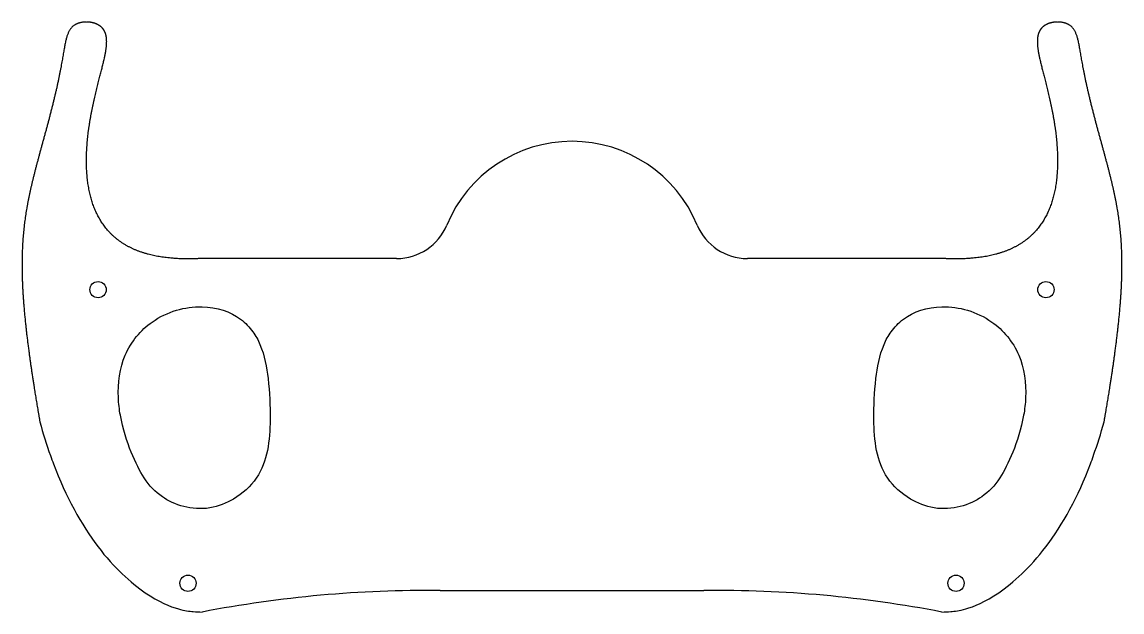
# Model space of a CAD drawing. Header units: inches. Extents: x -8.62 to -0.63, y -4.98 to -0.69.
import ezdxf

# ---------------------------------------------------------------- set-up
doc = ezdxf.new("R2010")
doc.units = ezdxf.units.IN
doc.layers.get('0').update_dxf_attribs({"linetype": 'CONTINUOUS'})

msp = doc.modelspace()

# ---------------------------------------------------------------- linework, layer by layer
for p, q in [((-5.9025, -2.4119), (-7.3284, -2.4119)), ((-1.9299, -2.4119), (-3.3557, -2.4119)), ((-5.5873, -4.8232), (-3.671, -4.8232))]:
    msp.add_line(p, q)
for centre in [(-8.0709, -2.6378), (-1.1874, -2.6378), (-7.4179, -4.7705), (-1.8404, -4.7705)]:
    msp.add_circle(centre, 0.0591)
for centre, radius, start, end in [((-4.6291, -2.5448), 0.9843, 22.46554, 157.53446), ((-5.9025, -2.0182), 0.3937, 270, 337.53446), ((-3.3557, -2.0182), 0.3937, 202.46554, 270), ((-1.3353, -4.1128), 0.5633, 28.67431, 28.8352), ((-5.6787, -13.4622), 8.6394, 89.39332, 100.91941), ((-3.5795, -13.4622), 8.6394, 79.08059, 90.60668)]:
    msp.add_arc(centre, radius, start, end)
for points, degree in [([(-7.3284, -2.4119), (-7.3781, -2.4145), (-7.4736, -2.4161), (-7.6045, -2.4083), (-7.755, -2.3774), (-7.9041, -2.3063), (-8.0161, -2.2053), (-8.0938, -2.0782), (-8.1404, -1.9296), (-8.1597, -1.7656), (-8.1559, -1.5931), (-8.1341, -1.4197), (-8.1001, -1.2532), (-8.0612, -1.1005), (-8.0256, -0.9677), (-8.0036, -0.8591), (-8.0069, -0.7768), (-8.0427, -0.7214), (-8.1084, -0.6926), (-8.1852, -0.6891), (-8.2494, -0.7106), (-8.2888, -0.7588), (-8.31, -0.8375), (-8.3272, -0.95), (-8.3534, -1.0953), (-8.3922, -1.2665), (-8.4414, -1.4534), (-8.4949, -1.6449), (-8.5449, -1.8312), (-8.5847, -2.0065), (-8.6103, -2.1712), (-8.6235, -2.3353), (-8.6254, -2.5055), (-8.6172, -2.6874), (-8.5996, -2.885), (-8.5731, -3.101), (-8.5453, -3.2897), (-8.5207, -3.4406), (-8.5026, -3.5454), (-8.4932, -3.5989)], 5), ([(-0.765, -3.5989), (-0.7556, -3.5454), (-0.7376, -3.4406), (-0.713, -3.2897), (-0.6851, -3.101), (-0.6587, -2.885), (-0.641, -2.6874), (-0.6328, -2.5055), (-0.6348, -2.3353), (-0.648, -2.1712), (-0.6735, -2.0065), (-0.7133, -1.8312), (-0.7634, -1.6449), (-0.8168, -1.4534), (-0.866, -1.2665), (-0.9048, -1.0953), (-0.931, -0.95), (-0.9483, -0.8375), (-0.9695, -0.7588), (-1.0088, -0.7106), (-1.0731, -0.6891), (-1.1499, -0.6926), (-1.2156, -0.7214), (-1.2513, -0.7768), (-1.2546, -0.8591), (-1.2326, -0.9677), (-1.1971, -1.1005), (-1.1581, -1.2532), (-1.1242, -1.4197), (-1.1024, -1.5931), (-1.0986, -1.7656), (-1.1178, -1.9296), (-1.1644, -2.0782), (-1.2421, -2.2053), (-1.3541, -2.3063), (-1.5032, -2.3774), (-1.6537, -2.4083), (-1.7847, -2.4161), (-1.8801, -2.4145), (-1.9299, -2.4119)], 5), ([(-8.4932, -3.5989), (-8.4706, -3.6819), (-8.4452, -3.7635), (-8.4172, -3.8425)], 3), ([(-0.8418, -3.8411), (-0.8135, -3.7627), (-0.7879, -3.6816), (-0.765, -3.5989)], 3)]:
    msp.add_open_spline(points, degree=degree)
for points, knots in [([(-7.909, -3.5497), (-7.9165, -3.5079), (-7.9216, -3.4649), (-7.9237, -3.4213), (-7.9287, -3.3167), (-7.9144, -3.2088), (-7.8733, -3.1131), (-7.831, -3.0146), (-7.7609, -2.9312), (-7.6781, -2.8729), (-7.5678, -2.7953), (-7.4377, -2.7602), (-7.3193, -2.7617)], [0.4310087, 0.4310087, 0.4310087, 0.4310087, 0.4541677, 0.4541677, 0.4541677, 0.5098067, 0.5098067, 0.5098067, 0.5671096, 0.5671096, 0.5671096, 0.6433659, 0.6433659, 0.6433659, 0.6433659]), ([(-7.3193, -2.7617), (-7.318, -2.7617), (-7.3167, -2.7617), (-7.3155, -2.7617), (-7.2081, -2.7638), (-7.1098, -2.797), (-7.0356, -2.8527), (-7.0005, -2.879), (-6.9712, -2.91), (-6.947, -2.9435)], [0.6433659, 0.6433659, 0.6433659, 0.6433659, 0.6441889, 0.6441889, 0.6441889, 0.7134359, 0.7134359, 0.7134359, 0.7461485, 0.7461485, 0.7461485, 0.7461485]), ([(-2.3112, -2.9435), (-2.2871, -2.91), (-2.2577, -2.879), (-2.2227, -2.8527), (-2.1485, -2.797), (-2.0501, -2.7638), (-1.9428, -2.7617), (-1.9415, -2.7617), (-1.9402, -2.7617), (-1.939, -2.7617)], [-0.7461485, -0.7461485, -0.7461485, -0.7461485, -0.7134359, -0.7134359, -0.7134359, -0.6441889, -0.6441889, -0.6441889, -0.6433659, -0.6433659, -0.6433659, -0.6433659]), ([(-1.939, -2.7617), (-1.8205, -2.7602), (-1.6905, -2.7953), (-1.5802, -2.8729), (-1.4973, -2.9312), (-1.4272, -3.0146), (-1.3849, -3.1131), (-1.3439, -3.2088), (-1.3295, -3.3167), (-1.3345, -3.4213), (-1.3366, -3.4649), (-1.3418, -3.5079), (-1.3492, -3.5497)], [-0.6433659, -0.6433659, -0.6433659, -0.6433659, -0.5671096, -0.5671096, -0.5671096, -0.5098067, -0.5098067, -0.5098067, -0.4541677, -0.4541677, -0.4541677, -0.4310087, -0.4310087, -0.4310087, -0.4310087]), ([(-6.947, -2.9435), (-6.9258, -2.9729), (-6.9086, -3.0043), (-6.8951, -3.036), (-6.8604, -3.1172), (-6.8462, -3.2005), (-6.8366, -3.2841), (-6.8253, -3.382), (-6.8206, -3.482), (-6.8216, -3.582), (-6.8224, -3.6575), (-6.8266, -3.7329), (-6.8414, -3.807), (-6.8552, -3.8766), (-6.88, -3.946), (-6.9219, -4.007), (-6.9634, -4.0676), (-7.0194, -4.1188), (-7.0877, -4.1589), (-7.1377, -4.1883), (-7.1961, -4.2124), (-7.2595, -4.2229), (-7.3246, -4.2337), (-7.391, -4.2284), (-7.448, -4.2134), (-7.5099, -4.1972), (-7.5615, -4.1715), (-7.6042, -4.1425), (-7.657, -4.1066), (-7.6986, -4.0619), (-7.7355, -4.0047), (-7.7677, -3.9549), (-7.7991, -3.8938), (-7.8298, -3.8184), (-7.8613, -3.7409), (-7.8915, -3.6486), (-7.909, -3.5497)], [0.7461485, 0.7461485, 0.7461485, 0.7461485, 0.7748997, 0.7748997, 0.7748997, 0.8486004, 0.8486004, 0.8486004, 0.934881, 0.934881, 0.934881, 1, 1, 1, 1.0611602, 1.0611602, 1.0611602, 1.1218489, 1.1218489, 1.1218489, 1.1663592, 1.1663592, 1.1663592, 1.2120314, 1.2120314, 1.2120314, 1.2615509, 1.2615509, 1.2615509, 1.3228057, 1.3228057, 1.3228057, 1.3761916, 1.3761916, 1.3761916, 1.4310087, 1.4310087, 1.4310087, 1.4310087]), ([(-1.3492, -3.5497), (-1.3668, -3.6486), (-1.3969, -3.7409), (-1.4284, -3.8184), (-1.4591, -3.8938), (-1.4906, -3.9549), (-1.5227, -4.0047), (-1.5596, -4.0619), (-1.6012, -4.1066), (-1.654, -4.1425), (-1.6968, -4.1715), (-1.7484, -4.1972), (-1.8102, -4.2134), (-1.8673, -4.2284), (-1.9337, -4.2337), (-1.9987, -4.2229), (-2.0621, -4.2124), (-2.1205, -4.1883), (-2.1706, -4.1589), (-2.2388, -4.1188), (-2.2949, -4.0676), (-2.3364, -4.007), (-2.3782, -3.946), (-2.403, -3.8766), (-2.4169, -3.807), (-2.4316, -3.7329), (-2.4358, -3.6575), (-2.4366, -3.582), (-2.4376, -3.482), (-2.4329, -3.382), (-2.4217, -3.2841), (-2.412, -3.2005), (-2.3979, -3.1172), (-2.3632, -3.036), (-2.3496, -3.0043), (-2.3324, -2.9729), (-2.3112, -2.9435)], [-1.4310087, -1.4310087, -1.4310087, -1.4310087, -1.3761916, -1.3761916, -1.3761916, -1.3228057, -1.3228057, -1.3228057, -1.2615509, -1.2615509, -1.2615509, -1.2120314, -1.2120314, -1.2120314, -1.1663592, -1.1663592, -1.1663592, -1.1218489, -1.1218489, -1.1218489, -1.0611602, -1.0611602, -1.0611602, -1, -1, -1, -0.934881, -0.934881, -0.934881, -0.8486004, -0.8486004, -0.8486004, -0.7748997, -0.7748997, -0.7748997, -0.7461485, -0.7461485, -0.7461485, -0.7461485]), ([(-8.4172, -3.8425), (-8.4098, -3.8632), (-8.4023, -3.8837), (-8.3946, -3.9041), (-8.3056, -4.1384), (-8.1926, -4.3453), (-8.0712, -4.5055), (-7.9564, -4.657), (-7.8345, -4.7669), (-7.7279, -4.8392), (-7.6306, -4.905), (-7.5474, -4.9398), (-7.488, -4.957), (-7.4411, -4.9706), (-7.41, -4.9739), (-7.3794, -4.9759), (-7.3594, -4.9771), (-7.3377, -4.9778), (-7.3153, -4.9792)], [-0.4549531, -0.4549531, -0.4549531, -0.4549531, -0.4453592, -0.4453592, -0.4453592, -0.3347582, -0.3347582, -0.3347582, -0.2301849, -0.2301849, -0.2301849, -0.1348632, -0.1348632, -0.1348632, -0.0595126, -0.0595126, -0.0595126, -0.0101704, -0.0101704, -0.0101704, -0.0101704]), ([(-1.943, -4.9792), (-1.9206, -4.9778), (-1.8989, -4.9771), (-1.8788, -4.9759), (-1.8482, -4.9739), (-1.8171, -4.9706), (-1.7702, -4.957), (-1.7108, -4.9398), (-1.6276, -4.905), (-1.5304, -4.8392), (-1.4237, -4.7669), (-1.3019, -4.657), (-1.1871, -4.5055), (-1.0657, -4.3453), (-0.9526, -4.1384), (-0.8637, -3.9041), (-0.856, -3.8837), (-0.8484, -3.8632), (-0.8411, -3.8425)], [0.0101704, 0.0101704, 0.0101704, 0.0101704, 0.0595126, 0.0595126, 0.0595126, 0.1348632, 0.1348632, 0.1348632, 0.2301849, 0.2301849, 0.2301849, 0.3347582, 0.3347582, 0.3347582, 0.4453592, 0.4453592, 0.4453592, 0.4549531, 0.4549531, 0.4549531, 0.4549531])]:
    msp.add_open_spline(points, degree=3, knots=knots)

doc.saveas('drawing.dxf')
